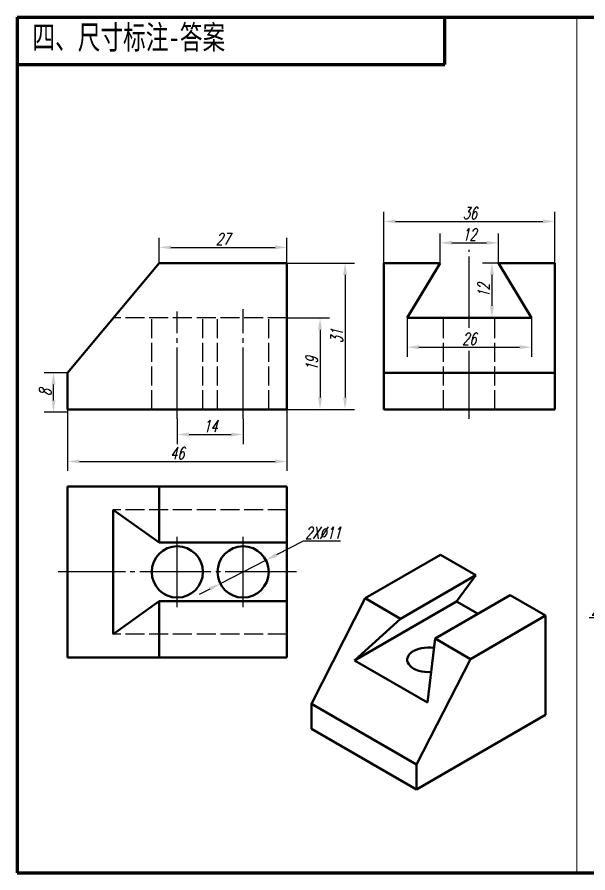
# Model space of a CAD drawing. Header units: millimetres. Extents: x -1426 to 345, y 2742 to 3124.
# Drawn here: x -526.3 to -406.2, y 2743.1 to 2923.1 of the extents above; entities that cross this region are included whole.
import ezdxf

# ---------------------------------------------------------------- set-up
doc = ezdxf.new("R2010")
doc.units = ezdxf.units.MM
doc.header["$PDMODE"] = 33
doc.header["$PDSIZE"] = 1.5
doc.linetypes.add('myCENTER', pattern=[18, 15, -1, 1, -1])
doc.linetypes.add('myHIDDEN', pattern=[5, 4, -1])
doc.layers.get('Defpoints').update_dxf_attribs({"lineweight": 20})
for name, color, linetype, lineweight in [('中心线', 7, 'myCENTER', 25), ('答案尺寸', 1, 'Continuous', 25), ('答案粗实线', 1, 'Continuous', 50), ('粗实线', 7, 'Continuous', 50), ('虚线', 7, 'myHIDDEN', 25)]:
    doc.layers.add(name, color=color, linetype=linetype, lineweight=lineweight)
doc.styles.add('尺寸文字1-2.5号', font='txt.shx', dxfattribs={"width": 0.7, "oblique": 15, "height": 2.5})
doc.styles.add('标题汉字1-5号', font='', dxfattribs={"width": 0.7, "height": 5})
doc.styles.get('标题汉字1-5号').set_extended_font_data('SimSun')
doc.dimstyles.new('尺寸25', dxfattribs={"dimtxt": 2.5, "dimasz": 2.5, "dimexe": 2, "dimexo": 0, "dimgap": 0.5, "dimtad": 1, "dimdec": 0, "dimdsep": 46, "dimtxsty": '尺寸文字1-2.5号', "dimcen": 0, "dimadec": 0, "dimazin": 0, "dimtfac": 1, "dimtdec": 0, "dimtmove": 0, "dimatfit": 3, "dimfxl": 1, "dimarcsym": 0})
doc.dimstyles.new('水平标注25', dxfattribs={"dimtxt": 2.5, "dimasz": 2.5, "dimexe": 2, "dimexo": 0, "dimgap": 0.5, "dimtad": 1, "dimtih": 1, "dimtoh": 1, "dimdec": 0, "dimzin": 0, "dimdsep": 46, "dimtxsty": '尺寸文字1-2.5号', "dimcen": 0, "dimadec": 0, "dimazin": 0, "dimtfac": 1, "dimtdec": 0, "dimtmove": 1, "dimatfit": 3, "dimfxl": 1, "dimtolj": 1, "dimtzin": 0, "dimarcsym": 0})

# ---------------------------------------------------------------- blocks, each defined once
blk = doc.blocks.new('*D127')
at = {"layer": 'Defpoints', "color": 0, "lineweight": 0}
for p in [(-424.98, 2875.59), (-437.29, 2871.35), (-424.98, 2871.35)]:
    blk.add_point(p, dxfattribs=at)
at = {"layer": '答案尺寸', "color": 0, "lineweight": -2}
for p, q in [((-437.29, 2871.35), (-437.29, 2877.59)), ((-424.98, 2871.35), (-424.98, 2877.59)), ((-434.79, 2875.59), (-427.48, 2875.59))]:
    blk.add_line(p, q, dxfattribs=at)
at = {"layer": '答案尺寸', "color": 0, "lineweight": 0}
for points in [[(-434.79, 2876.01), (-434.79, 2875.17), (-437.29, 2875.59)], [(-427.48, 2876.01), (-427.48, 2875.17), (-424.98, 2875.59)]]:
    blk.add_solid(points, dxfattribs=at)
at = {"layer": '答案尺寸', "color": 0, "insert": (-431.14, 2877.34), "char_height": 2.5, "attachment_point": 5, "style": '尺寸文字1-2.5号'}
blk.add_mtext('12', dxfattribs=at)
blk = doc.blocks.new('*D128')
at = {"layer": 'Defpoints', "color": 0, "lineweight": 0}
for p in [(-413.14, 2880.1), (-449.14, 2871.35), (-413.14, 2871.35)]:
    blk.add_point(p, dxfattribs=at)
at = {"layer": '答案尺寸', "color": 0, "lineweight": -2}
for p, q in [((-449.14, 2871.35), (-449.14, 2882.1)), ((-413.14, 2871.35), (-413.14, 2882.1)), ((-446.64, 2880.1), (-415.64, 2880.1))]:
    blk.add_line(p, q, dxfattribs=at)
at = {"layer": '答案尺寸', "color": 0, "lineweight": 0}
for points in [[(-446.64, 2880.51), (-446.64, 2879.68), (-449.14, 2880.1)], [(-415.64, 2880.51), (-415.64, 2879.68), (-413.14, 2880.1)]]:
    blk.add_solid(points, dxfattribs=at)
at = {"layer": '答案尺寸', "color": 0, "insert": (-431.01, 2881.85), "char_height": 2.5, "attachment_point": 5, "style": '尺寸文字1-2.5号'}
blk.add_mtext('36', dxfattribs=at)
blk = doc.blocks.new('*D129')
at = {"layer": 'Defpoints', "color": 0, "lineweight": 0}
for p in [(-424.98, 2871.35), (-426.37, 2859.81), (-425.75, 2859.81)]:
    blk.add_point(p, dxfattribs=at)
at = {"layer": '答案尺寸', "color": 0, "lineweight": -2}
for p, q in [((-424.98, 2871.35), (-428.37, 2871.35)), ((-426.37, 2868.85), (-426.37, 2862.31)), ((-425.75, 2859.81), (-428.37, 2859.81))]:
    blk.add_line(p, q, dxfattribs=at)
at = {"layer": '答案尺寸', "color": 0, "lineweight": 0}
for points in [[(-426.79, 2868.85), (-425.95, 2868.85), (-426.37, 2871.35)], [(-426.79, 2862.31), (-425.95, 2862.31), (-426.37, 2859.81)]]:
    blk.add_solid(points, dxfattribs=at)
at = {"layer": '答案尺寸', "color": 0, "insert": (-428.12, 2865.58), "char_height": 2.5, "attachment_point": 5, "rotation": 90, "style": '尺寸文字1-2.5号'}
blk.add_mtext('12', dxfattribs=at)
blk = doc.blocks.new('*D130')
at = {"layer": 'Defpoints', "color": 0, "lineweight": 0}
for p in [(-444.22, 2859.81), (-418.06, 2859.81), (-418.06, 2853.65)]:
    blk.add_point(p, dxfattribs=at)
at = {"layer": '答案尺寸', "color": 0, "lineweight": -2}
for p, q in [((-444.22, 2859.81), (-444.22, 2851.65)), ((-418.06, 2859.81), (-418.06, 2851.65)), ((-441.72, 2853.65), (-420.56, 2853.65))]:
    blk.add_line(p, q, dxfattribs=at)
at = {"layer": '答案尺寸', "color": 0, "lineweight": 0}
for points in [[(-441.72, 2854.06), (-441.72, 2853.23), (-444.22, 2853.65)], [(-420.56, 2854.06), (-420.56, 2853.23), (-418.06, 2853.65)]]:
    blk.add_solid(points, dxfattribs=at)
at = {"layer": '答案尺寸', "color": 0, "insert": (-431.14, 2855.4), "char_height": 2.5, "attachment_point": 5, "style": '尺寸文字1-2.5号'}
blk.add_mtext('26', dxfattribs=at)
blk = doc.blocks.new('*D131')
at = {"layer": 'Defpoints', "color": 0, "lineweight": 0}
for p in [(-469.5, 2859.81), (-469.5, 2840.57), (-462.55, 2840.57)]:
    blk.add_point(p, dxfattribs=at)
at = {"layer": '答案尺寸', "color": 0, "lineweight": -2}
for p, q in [((-469.5, 2859.81), (-460.55, 2859.81)), ((-462.55, 2857.31), (-462.55, 2843.07)), ((-469.5, 2840.57), (-460.55, 2840.57))]:
    blk.add_line(p, q, dxfattribs=at)
at = {"layer": '答案尺寸', "color": 0, "lineweight": 0}
for points in [[(-462.97, 2857.31), (-462.13, 2857.31), (-462.55, 2859.81)], [(-462.97, 2843.07), (-462.13, 2843.07), (-462.55, 2840.57)]]:
    blk.add_solid(points, dxfattribs=at)
at = {"layer": '答案尺寸', "color": 0, "insert": (-464.3, 2850.19), "char_height": 2.5, "attachment_point": 5, "rotation": 90, "style": '尺寸文字1-2.5号'}
blk.add_mtext('19', dxfattribs=at)
blk = doc.blocks.new('*D132')
at = {"layer": 'Defpoints', "color": 0, "lineweight": 0}
for p in [(-469.5, 2871.35), (-469.5, 2840.57), (-457.28, 2840.57)]:
    blk.add_point(p, dxfattribs=at)
at = {"layer": '答案尺寸', "color": 0, "lineweight": -2}
for p, q in [((-469.5, 2871.35), (-455.28, 2871.35)), ((-457.28, 2868.85), (-457.28, 2843.07)), ((-469.5, 2840.57), (-455.28, 2840.57))]:
    blk.add_line(p, q, dxfattribs=at)
at = {"layer": '答案尺寸', "color": 0, "lineweight": 0}
for points in [[(-457.69, 2868.85), (-456.86, 2868.85), (-457.28, 2871.35)], [(-457.69, 2843.07), (-456.86, 2843.07), (-457.28, 2840.57)]]:
    blk.add_solid(points, dxfattribs=at)
at = {"layer": '答案尺寸', "color": 0, "insert": (-459.03, 2855.96), "char_height": 2.5, "attachment_point": 5, "rotation": 90, "style": '尺寸文字1-2.5号'}
blk.add_mtext('31', dxfattribs=at)
blk = doc.blocks.new('*D133')
at = {"layer": 'Defpoints', "color": 0, "lineweight": 0}
for p in [(-492.59, 2838.57), (-478.74, 2838.57), (-478.74, 2835.28)]:
    blk.add_point(p, dxfattribs=at)
at = {"layer": '答案尺寸', "color": 0, "lineweight": -2}
for p, q in [((-492.59, 2838.57), (-492.59, 2833.28)), ((-478.74, 2838.57), (-478.74, 2833.28)), ((-490.09, 2835.28), (-481.24, 2835.28))]:
    blk.add_line(p, q, dxfattribs=at)
at = {"layer": '答案尺寸', "color": 0, "lineweight": 0}
for points in [[(-490.09, 2835.69), (-490.09, 2834.86), (-492.59, 2835.28)], [(-481.24, 2835.69), (-481.24, 2834.86), (-478.74, 2835.28)]]:
    blk.add_solid(points, dxfattribs=at)
at = {"layer": '答案尺寸', "color": 0, "insert": (-485.66, 2837.03), "char_height": 2.5, "attachment_point": 5, "style": '尺寸文字1-2.5号'}
blk.add_mtext('14', dxfattribs=at)
blk = doc.blocks.new('*D134')
at = {"layer": 'Defpoints', "color": 0, "lineweight": 0}
for p in [(-515.67, 2840.57), (-469.5, 2840.57), (-469.5, 2829.61)]:
    blk.add_point(p, dxfattribs=at)
at = {"layer": '答案尺寸', "color": 0, "lineweight": -2}
for p, q in [((-515.67, 2840.57), (-515.67, 2827.61)), ((-469.5, 2840.57), (-469.5, 2827.61)), ((-513.17, 2829.61), (-472, 2829.61))]:
    blk.add_line(p, q, dxfattribs=at)
at = {"layer": '答案尺寸', "color": 0, "lineweight": 0}
for points in [[(-513.17, 2830.03), (-513.17, 2829.2), (-515.67, 2829.61)], [(-472, 2830.03), (-472, 2829.2), (-469.5, 2829.61)]]:
    blk.add_solid(points, dxfattribs=at)
at = {"layer": '答案尺寸', "color": 0, "insert": (-492.59, 2831.36), "char_height": 2.5, "attachment_point": 5, "style": '尺寸文字1-2.5号'}
blk.add_mtext('46', dxfattribs=at)
blk = doc.blocks.new('*D135')
at = {"layer": 'Defpoints', "color": 0, "lineweight": 0}
for p in [(-518.64, 2848.27), (-515.67, 2848.27), (-515.67, 2839.95)]:
    blk.add_point(p, dxfattribs=at)
at = {"layer": '答案尺寸', "color": 0, "lineweight": -2}
for p, q in [((-515.67, 2848.27), (-520.64, 2848.27)), ((-518.64, 2842.45), (-518.64, 2845.77)), ((-515.67, 2839.95), (-520.64, 2839.95))]:
    blk.add_line(p, q, dxfattribs=at)
at = {"layer": '答案尺寸', "color": 0, "lineweight": 0}
for points in [[(-519.06, 2845.77), (-518.22, 2845.77), (-518.64, 2848.27)], [(-519.06, 2842.45), (-518.22, 2842.45), (-518.64, 2839.95)]]:
    blk.add_solid(points, dxfattribs=at)
at = {"layer": '答案尺寸', "color": 0, "insert": (-520.39, 2844.11), "char_height": 2.5, "attachment_point": 5, "rotation": 90, "style": '尺寸文字1-2.5号'}
blk.add_mtext('8', dxfattribs=at)
blk = doc.blocks.new('*D136')
at = {"layer": 'Defpoints', "color": 0, "lineweight": 0}
for p in [(-469.5, 2874.64), (-496.43, 2871.35), (-469.5, 2871.35)]:
    blk.add_point(p, dxfattribs=at)
at = {"layer": '答案尺寸', "color": 0, "lineweight": -2}
for p, q in [((-496.43, 2871.35), (-496.43, 2876.64)), ((-469.5, 2871.35), (-469.5, 2876.64)), ((-493.93, 2874.64), (-472, 2874.64))]:
    blk.add_line(p, q, dxfattribs=at)
at = {"layer": '答案尺寸', "color": 0, "lineweight": 0}
for points in [[(-493.93, 2875.06), (-493.93, 2874.23), (-496.43, 2874.64)], [(-472, 2875.06), (-472, 2874.23), (-469.5, 2874.64)]]:
    blk.add_solid(points, dxfattribs=at)
at = {"layer": '答案尺寸', "color": 0, "insert": (-482.97, 2876.39), "char_height": 2.5, "attachment_point": 5, "style": '尺寸文字1-2.5号'}
blk.add_mtext('27', dxfattribs=at)
blk = doc.blocks.new('*D137')
at = {"layer": 'Defpoints', "color": 0, "lineweight": 0}
for p in [(-473.94, 2808.83), (-483.53, 2803.92)]:
    blk.add_point(p, dxfattribs=at)
at = {"layer": '答案尺寸', "color": 0, "lineweight": -2}
for p, q in [((-466.13, 2812.83), (-471.72, 2809.97)), ((-458.25, 2812.83), (-466.13, 2812.83)), ((-483.53, 2803.92), (-473.94, 2808.83)), ((-485.76, 2802.78), (-487.98, 2801.64))]:
    blk.add_line(p, q, dxfattribs=at)
at = {"layer": '答案尺寸', "color": 0, "lineweight": 0}
for points in [[(-471.91, 2810.34), (-471.53, 2809.6), (-473.94, 2808.83)], [(-485.95, 2803.15), (-485.57, 2802.41), (-483.53, 2803.92)]]:
    blk.add_solid(points, dxfattribs=at)
at = {"layer": '答案尺寸', "color": 0, "insert": (-461.94, 2814.58), "char_height": 2.5, "attachment_point": 5, "style": '尺寸文字1-2.5号'}
blk.add_mtext('\\A1;2X%%c11', dxfattribs=at)
blk = doc.blocks.new('*D148')
at = {"layer": 'Defpoints', "color": 0, "lineweight": 0}
for p in [(-377.26, 2805.83), (-383.09, 2803.37)]:
    blk.add_point(p, dxfattribs=at)
at = {"layer": '答案尺寸', "color": 0, "lineweight": -2}
for p, q in [((-374.96, 2806.8), (-372.66, 2807.77)), ((-377.26, 2805.83), (-383.09, 2803.37)), ((-398.62, 2796.81), (-385.39, 2802.4)), ((-405.92, 2796.81), (-398.62, 2796.81))]:
    blk.add_line(p, q, dxfattribs=at)
at = {"layer": '答案尺寸', "color": 0, "lineweight": 0}
for points in [[(-375.12, 2807.19), (-374.8, 2806.42), (-377.26, 2805.83)], [(-385.56, 2802.78), (-385.23, 2802.01), (-383.09, 2803.37)]]:
    blk.add_solid(points, dxfattribs=at)
at = {"layer": '答案尺寸', "color": 0, "insert": (-402.52, 2798.56), "char_height": 2.5, "attachment_point": 5, "style": '尺寸文字1-2.5号'}
blk.add_mtext('\\A1;2X%%c6', dxfattribs=at)

msp = doc.modelspace()

# ---------------------------------------------------------------- linework, layer by layer
at = {"lineweight": 100}
for p, q in [((-526.3, 2923.07), (-256.3, 2923.07)), ((-526.3, 2923.07), (-526.3, 2743.07)), ((-526.3, 2743.07), (-256.3, 2743.07))]:
    msp.add_line(p, q, dxfattribs=at)
for p, q in [((-526.3, 2923.07), (-436.3, 2923.07)), ((-436.3, 2923.07), (-346.3, 2923.07))]:
    msp.add_line(p, q)
at = {"lineweight": 0}
for p, q in [((-526.3, 2923.07), (-526.3, 2913.07)), ((-526.3, 2923.07), (-406.3, 2923.07)), ((-408.5, 2923.07), (-408.5, 2743.07))]:
    msp.add_line(p, q, dxfattribs=at)
at = {"lineweight": 70}
for p, q in [((-436.3, 2913.07), (-436.3, 2923.07)), ((-526.3, 2913.07), (-436.3, 2913.07))]:
    msp.add_line(p, q, dxfattribs=at)
at = {"layer": '中心线'}
for p, q in [((-431.14, 2857.71), (-431.14, 2874.15)), ((-492.59, 2838.57), (-492.59, 2861.16)), ((-478.74, 2838.57), (-478.74, 2861.66)), ((-431.14, 2838.57), (-431.14, 2852.9)), ((-492.59, 2798.99), (-492.59, 2813.76)), ((-478.74, 2798.99), (-478.74, 2813.76)), ((-467.5, 2806.37), (-517.67, 2806.37))]:
    msp.add_line(p, q, dxfattribs=at)
at = {"layer": '答案粗实线', "color": 5, "extrusion": (0, 0.816497, 0.57735)}
for p, q in [((-437.2, 2809.97), (-453.04, 2800.83)), ((-429.76, 2805.67), (-437.2, 2809.97)), ((-445.59, 2796.53), (-429.76, 2805.67)), ((-429.76, 2805.67), (-433.83, 2800.18)), ((-453.04, 2800.83), (-464.36, 2778.62)), ((-445.59, 2796.53), (-453.04, 2800.83)), ((-422.51, 2801.49), (-438.35, 2792.35)), ((-415.07, 2797.19), (-422.51, 2801.49)), ((-433.83, 2800.18), (-455.32, 2787.77)), ((-433.83, 2800.18), (-429.3, 2797.57)), ((-455.32, 2787.77), (-445.59, 2796.53)), ((-430.91, 2788.05), (-415.07, 2797.19)), ((-415.07, 2776.29), (-415.07, 2797.19)), ((-438.35, 2792.35), (-439.94, 2778.89)), ((-430.91, 2788.05), (-438.35, 2792.35)), ((-439.94, 2778.89), (-455.32, 2787.77)), ((-442.22, 2765.84), (-430.91, 2788.05)), ((-464.36, 2773.39), (-464.36, 2778.62)), ((-464.36, 2778.62), (-442.22, 2765.84)), ((-415.07, 2776.29), (-442.22, 2760.61)), ((-442.22, 2760.61), (-464.36, 2773.39)), ((-442.22, 2765.84), (-442.22, 2760.61))]:
    msp.add_line(p, q, dxfattribs=at)
at = {"layer": '答案粗实线', "color": 5}
msp.add_ellipse((-439.71, 2787.9), major_axis=(4.48, 0), ratio=0.57735, start_param=1.315942, end_param=4.83153, dxfattribs=at)
at = {"layer": '粗实线', "extrusion": (0, 1, 0)}
for p, q in [((-515.67, 2848.27), (-496.43, 2871.35)), ((-496.43, 2871.35), (-469.5, 2871.35)), ((-469.5, 2840.57), (-469.5, 2871.35)), ((-437.29, 2871.35), (-449.14, 2871.35)), ((-449.14, 2871.35), (-449.14, 2848.27)), ((-444.22, 2859.81), (-437.29, 2871.35)), ((-413.14, 2871.35), (-424.98, 2871.35)), ((-424.98, 2871.35), (-418.06, 2859.81)), ((-413.14, 2848.27), (-413.14, 2871.35)), ((-418.06, 2859.81), (-444.22, 2859.81)), ((-515.67, 2848.27), (-515.67, 2840.57)), ((-449.14, 2848.27), (-413.14, 2848.27)), ((-449.14, 2840.57), (-449.14, 2848.27)), ((-413.14, 2848.27), (-413.14, 2840.57)), ((-469.5, 2840.57), (-515.67, 2840.57)), ((-413.14, 2840.57), (-449.14, 2840.57))]:
    msp.add_line(p, q, dxfattribs=at)
at = {"layer": '粗实线'}
for p, q in [((-515.67, 2824.37), (-515.67, 2788.37)), ((-496.43, 2824.37), (-515.67, 2824.37)), ((-496.43, 2812.53), (-496.43, 2824.37)), ((-469.5, 2824.37), (-496.43, 2824.37)), ((-469.5, 2812.53), (-469.5, 2824.37)), ((-506.05, 2793.29), (-506.05, 2819.46)), ((-506.05, 2819.46), (-496.43, 2812.53)), ((-496.43, 2812.53), (-469.5, 2812.53)), ((-469.5, 2812.53), (-469.5, 2800.22)), ((-496.43, 2800.22), (-506.05, 2793.29)), ((-496.43, 2788.37), (-496.43, 2800.22)), ((-469.5, 2800.22), (-496.43, 2800.22)), ((-469.5, 2788.37), (-469.5, 2800.22)), ((-515.67, 2788.37), (-496.43, 2788.37)), ((-496.43, 2788.37), (-469.5, 2788.37))]:
    msp.add_line(p, q, dxfattribs=at)
for centre in [(-492.59, 2806.37), (-478.74, 2806.37)]:
    msp.add_circle(centre, 5.39, dxfattribs=at)
at = {"layer": '虚线', "extrusion": (0, 1, 0)}
for p, q in [((-469.5, 2859.81), (-506.05, 2859.81)), ((-497.97, 2840.57), (-497.97, 2859.81)), ((-487.2, 2840.57), (-487.2, 2859.81)), ((-484.12, 2840.57), (-484.12, 2859.81)), ((-473.35, 2840.57), (-473.35, 2859.81)), ((-436.53, 2840.57), (-436.53, 2859.81)), ((-425.75, 2840.57), (-425.75, 2859.81))]:
    msp.add_line(p, q, dxfattribs=at)
at = {"layer": '虚线'}
for p, q in [((-469.5, 2819.46), (-506.05, 2819.46)), ((-469.5, 2793.29), (-506.05, 2793.29))]:
    msp.add_line(p, q, dxfattribs=at)

# ---------------------------------------------------------------- texts
at = {"lineweight": 0, "insert": (-523.09, 2921.34), "char_height": 5, "attachment_point": 1, "style": '标题汉字1-5号'}
msp.add_mtext_dynamic_manual_height_columns('{\\fFangSong|b0|i0|c134|p49;四、尺寸标注-答案}', width=86.7885, gutter_width=25, heights=[0], dxfattribs=at)

# ---------------------------------------------------------------- dimensions: what is measured, and where the dimension line sits
at = {"layer": '答案尺寸'}
dim = msp.add_linear_dim(base=(-413.14, 2880.1), p1=(-449.14, 2871.35), p2=(-413.14, 2871.35), text='36', dimstyle='尺寸25', dxfattribs=at)
dim.commit()
dim.dimension.update_dxf_attribs({"geometry": '*D128', "text_midpoint": (-431.01, 2880.1), "dimtype": 160})
for base, p1, p2, text, picture, middle in [((-424.98, 2875.59), (-437.29, 2871.35), (-424.98, 2871.35), '12', '*D127', (-431.14, 2877.34)), ((-469.5, 2874.64), (-496.43, 2871.35), (-469.5, 2871.35), '27', '*D136', (-482.97, 2876.39)), ((-418.06, 2853.65), (-444.22, 2859.81), (-418.06, 2859.81), '26', '*D130', (-431.14, 2855.4)), ((-469.5, 2829.61), (-515.67, 2840.57), (-469.5, 2840.57), '46', '*D134', (-492.59, 2831.36)), ((-478.74, 2835.28), (-492.59, 2838.57), (-478.74, 2838.57), '14', '*D133', (-485.66, 2837.03))]:
    dim = msp.add_linear_dim(base=base, p1=p1, p2=p2, text=text, dimstyle='尺寸25', dxfattribs=at)
    dim.commit()
    dim.dimension.update_dxf_attribs({"geometry": picture, "text_midpoint": middle})
for base, p1, p2, text, picture, middle in [((-457.28, 2840.57), (-469.5, 2871.35), (-469.5, 2840.57), '31', '*D132', (-459.03, 2855.96)), ((-426.37, 2859.81), (-424.98, 2871.35), (-425.75, 2859.81), '12', '*D129', (-428.12, 2865.58)), ((-462.55, 2840.57), (-469.5, 2859.81), (-469.5, 2840.57), '19', '*D131', (-464.3, 2850.19)), ((-518.64, 2848.27), (-515.67, 2839.95), (-515.67, 2848.27), '8', '*D135', (-520.39, 2844.11))]:
    dim = msp.add_linear_dim(base=base, p1=p1, p2=p2, angle=90, text=text, dimstyle='尺寸25', dxfattribs=at)
    dim.commit()
    dim.dimension.update_dxf_attribs({"geometry": picture, "text_midpoint": middle})
for p1, p2, text, picture, middle in [((-483.53, 2803.92), (-473.94, 2808.83), '2X%%c11', '*D137', (-466.13, 2812.83)), ((-377.26, 2805.83), (-383.09, 2803.37), '2X%%c6', '*D148', (-398.62, 2796.81))]:
    dim = msp.add_diameter_dim_2p(p1=p1, p2=p2, text=text, dimstyle='水平标注25', dxfattribs=at)
    dim.commit()
    dim.dimension.update_dxf_attribs({"geometry": picture, "text_midpoint": middle, "dimtype": 163})

doc.saveas('drawing.dxf')
